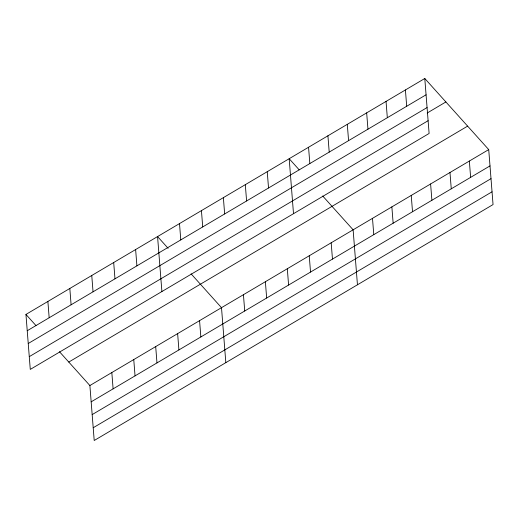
<?xml version="1.0" encoding="UTF-8"?>
<svg xmlns="http://www.w3.org/2000/svg" width="519" height="519" viewBox="0 0 519 519"><rect width="100%" height="100%" fill="white"/><g stroke="black" fill="none" stroke-linecap="round" stroke-linejoin="round"><path stroke-width="0.78" d="M424.789 78.492L429.116 133.467L30.277 369.405L25.95 314.43L424.789 78.492L488.723 149.595L493.05 204.57L94.211 440.508L89.884 385.533L59.471 351.707M27.235 330.739L426.067 94.802M28.24 343.5L427.072 107.563M427.202 113.006L445.886 101.958M29.272 356.644L428.11 120.706M68.787 362.067L467.625 126.13M89.884 385.533L488.723 149.595M91.169 401.836L490.007 165.898M92.174 414.597L491.013 178.659M93.212 427.747L492.044 191.809M299.204 169.856L289.18 158.71L293.507 213.692M322.701 195.987L353.121 229.813L357.448 284.788M168.117 248.303L157.568 236.567L161.896 291.548M191.089 273.844L221.503 307.67L225.83 362.651M25.95 314.43L35.973 325.575M469.351 161.052L470.636 177.362M449.979 172.516L451.264 188.819M430.608 183.973L431.892 200.282M405.417 89.949L406.695 106.259M411.236 195.429L412.521 211.739M386.045 101.413L387.323 117.716M391.864 206.893L393.149 223.202M366.667 112.87L367.952 129.179M372.493 218.35L373.777 234.659M347.295 124.333L348.58 140.636M327.924 135.79L329.208 152.099M331.18 242.788L332.465 259.098M308.552 147.253L309.837 163.556M309.246 255.763L310.531 272.073M287.312 268.738L288.596 285.048M267.246 171.685L268.531 187.995M265.378 281.72L266.656 298.023M245.312 184.66L246.596 200.97M243.437 294.695L244.721 311.004M223.371 197.642L224.656 213.945M201.437 210.617L202.721 226.926M199.568 320.645L200.853 336.954M179.503 223.592L180.787 239.901M177.634 333.626L178.912 349.929M155.694 346.601L156.978 362.911M135.628 249.548L136.912 265.851M133.759 359.576L135.044 375.886M113.693 262.523L114.978 278.833M111.825 372.551L113.11 388.861M91.759 275.498L93.044 291.808M69.825 288.473L71.103 304.783M47.884 301.455L49.169 317.758"/></g></svg>
